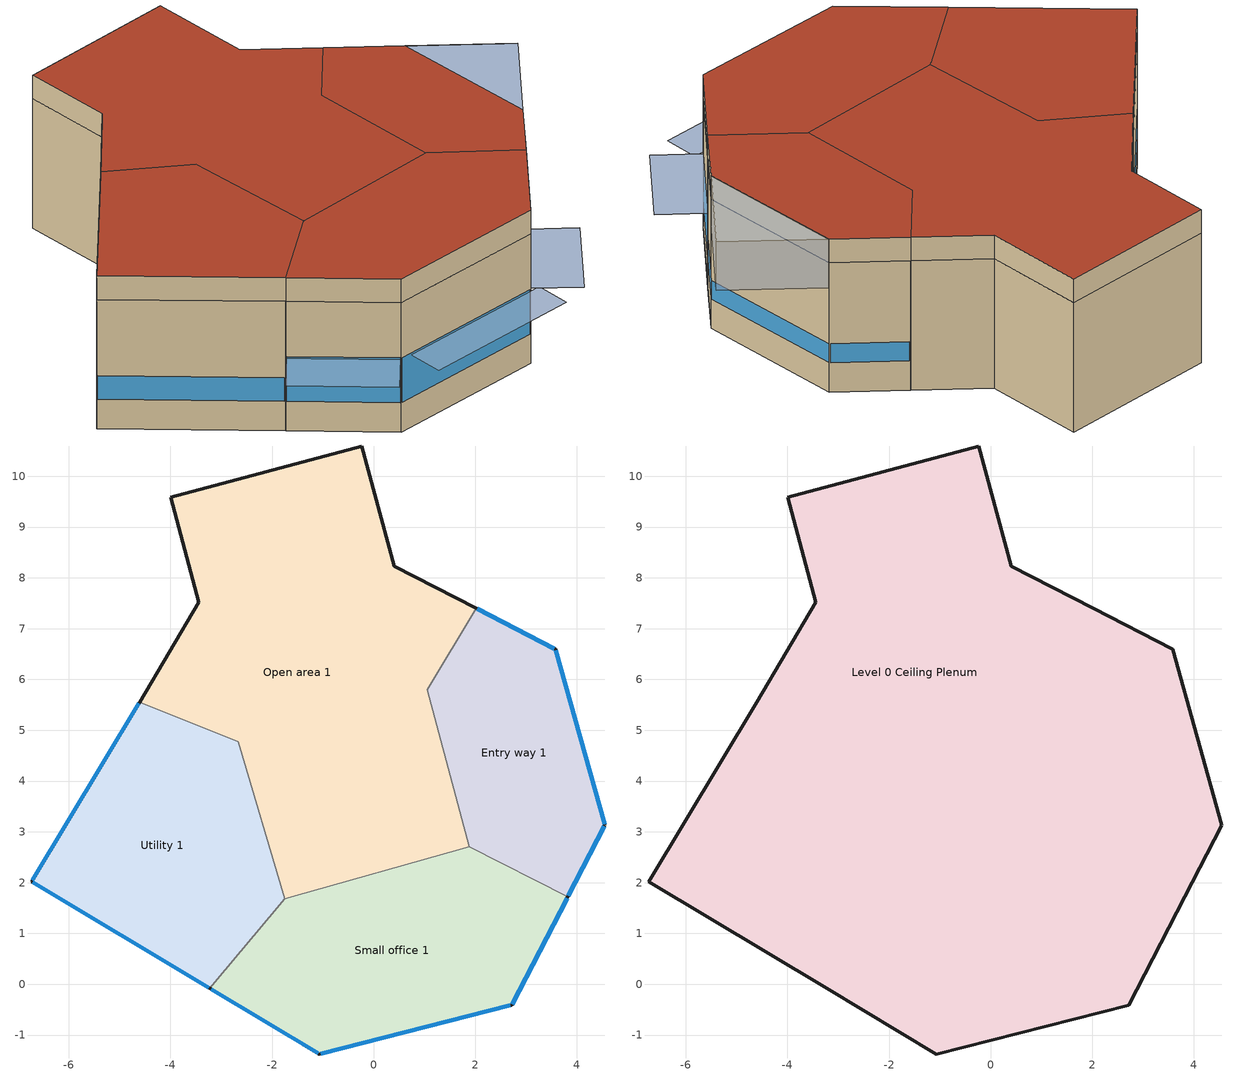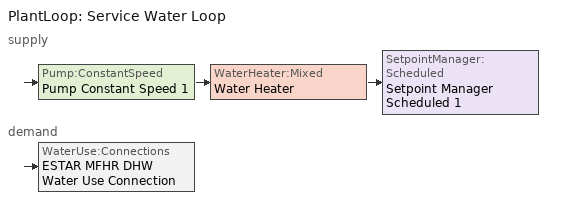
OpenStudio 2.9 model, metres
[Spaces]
Entry way 1
 floor ground (SLAB-ON-GRADE-FLOOR): 2.02,7.4 3.58,6.6 4.55,3.13 3.82,1.72 1.88,2.7 1.05,5.8 z0
 wall outside (EXTERIOR-WALL): 3.82,1.72 4.55,3.13 3.58,6.6 2.02,7.4 z0:3.35
 wall to Small office 1 (INTERIOR-WALL): 1.88,2.7 3.82,1.72 z0:3.35
 wall to Open area 1 (INTERIOR-WALL): 2.02,7.4 1.05,5.8 1.88,2.7 z0:3.35
 window (3'0" x 3'0" Double pane  Alum Construction): 3.56,6.61 2.04,7.39 / 3.83,1.74 4.54,3.11 z0.76:1.26; 4.54,3.15 3.59,6.57 z0.76:1.25
 ceiling to Level 0 Ceiling Plenum (Default interior ceiling): 3.82,1.72 4.55,3.13 3.58,6.6 2.02,7.4 1.05,5.8 1.88,2.7 z3.35
Open area 1
 floor ground (SLAB-ON-GRADE-FLOOR): -0.23,10.6 0.4,8.23 2.02,7.4 1.05,5.8 1.88,2.7 -1.75,1.69 -2.67,4.77 -4.61,5.55 -3.44,7.52 -3.99,9.59 z0
 wall outside (EXTERIOR-WALL): 2.02,7.4 0.4,8.23 -0.23,10.6 -3.99,9.59 -3.44,7.52 -4.61,5.55 z0:3.35
 wall to Utility 1 (INTERIOR-WALL): -4.61,5.55 -2.67,4.77 -1.75,1.69 z0:3.35
 wall to Small office 1 (INTERIOR-WALL): -1.75,1.69 1.88,2.7 z0:3.35
 ceiling to Level 0 Ceiling Plenum (Default interior ceiling): -1.75,1.69 1.88,2.7 1.05,5.8 2.02,7.4 0.4,8.23 -0.23,10.6 -3.99,9.59 -3.44,7.52 -4.61,5.55 -2.67,4.77 z3.35
Small office 1
 floor ground (SLAB-ON-GRADE-FLOOR): 1.88,2.7 3.82,1.72 2.71,-0.41 -1.07,-1.37 -3.22,-0.08 -1.75,1.69 z0
 wall outside (EXTERIOR-WALL): -3.22,-0.08 -1.07,-1.37 2.71,-0.41 3.82,1.72 z0:3.35
 wall to Utility 1 (INTERIOR-WALL): -1.75,1.69 -3.22,-0.08 z0:3.35
 window (3'0" x 3'0" Double pane  Alum Construction): -3.2,-0.1 -1.09,-1.36 / 2.73,-0.39 3.81,1.7 / -1.04,-1.37 2.69,-0.42 z0.76:1.92
 ceiling to Level 0 Ceiling Plenum (Default interior ceiling): -1.07,-1.37 2.71,-0.41 3.82,1.72 1.88,2.7 -1.75,1.69 -3.22,-0.08 z3.35
Utility 1
 floor ground (SLAB-ON-GRADE-FLOOR): -4.61,5.55 -2.67,4.77 -1.75,1.69 -3.22,-0.08 -6.73,2.02 z0
 wall outside (EXTERIOR-WALL): -4.61,5.55 -6.73,2.02 -3.22,-0.08 z0:3.35
 window (3'0" x 3'0" Double pane  Alum Construction): -4.62,5.53 -6.72,2.04 / -6.71,2.01 -3.24,-0.07 z0.76:1.38
 ceiling to Level 0 Ceiling Plenum (Default interior ceiling): -3.22,-0.08 -1.75,1.69 -2.67,4.77 -4.61,5.55 -6.73,2.02 z3.35
Level 0 Ceiling Plenum
 wall outside (EXTERIOR-WALL): 3.58,6.6 2.02,7.4 0.4,8.23 -0.23,10.6 -3.99,9.59 -3.44,7.52 -4.61,5.55 -6.73,2.02 -3.22,-0.08 -1.07,-1.37 2.71,-0.41 3.82,1.72 4.55,3.13 3.58,6.6 z3.35:3.96
 roof outside (EXTERIOR-ROOF): 3.82,1.72 4.55,3.13 3.58,6.6 2.02,7.4 1.05,5.8 1.88,2.7 z3.96; -1.75,1.69 1.88,2.7 1.05,5.8 2.02,7.4 0.4,8.23 -0.23,10.6 -3.99,9.59 -3.44,7.52 -4.61,5.55 -2.67,4.77 z3.96; -1.07,-1.37 2.71,-0.41 3.82,1.72 1.88,2.7 -1.75,1.69 -3.22,-0.08 z3.96; -3.22,-0.08 -1.75,1.69 -2.67,4.77 -4.61,5.55 -6.73,2.02 z3.96
shading: 4.55,3.13 5.76,5.46 / 5.76,5.46 3.58,6.6 z2.71:3.96; 3.58,6.6 4.55,3.13 z3.35:3.96; -1.69,-2.36 -1.09,-1.36 -3.2,-0.1 -3.8,-1.09 z1.92; 3.76,-0.93 4.84,1.16 3.81,1.7 2.73,-0.39 z1.92; 4.55,3.13 5.76,5.46 3.58,6.6 z3.96; -0.6,-2.19 3.13,-1.24 2.92,-0.42 -0.81,-1.37 z1.92
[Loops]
PlantLoop 'Service Water Loop'
 supply: Pump:ConstantSpeed 'Pump Constant Speed 1' > WaterHeater:Mixed 'Water Heater' > SetpointManager:Scheduled 'Setpoint Manager Scheduled 1'
 demand: WaterUse:Connections 'ESTAR MFHR DHW Water Use Connection'
[Building]
Shakai: North Axis {deg}=-30; Nominal Floor to Floor Height {m}=3.3528; Default Construction Set=Initial Construction Set: 14:07:28:09:46; Default Schedule Set=Default Schedule Set 1
[Site]
TENA: Latitude {deg}=-0.978; Longitude {deg}=-77.809; Time Zone {hr}=-5; Elevation {m}=499
[ClimateZones]
Climate Zone Institution Name 1=ASHRAE; Climate Zone Document Name 1=ANSI/ASHRAE Standard 169; Climate Zone Document Year 1=2006; Climate Zone Institution Name 2=CEC; Climate Zone Document Name 2=California Climate Zone Descriptions; Climate Zone Document Year 2=1995
[SizingPeriod:DesignDay] Barometric Pressure {Pa}=89287; Wind Direction {deg}=0; Rain Indicator=0; Snow Indicator=0; Day of Month=21; Month=8; Daylight Saving Time Indicator=0; Dry-Bulb Temperature Range Modifier Type=DefaultMultipliers; Solar Model Indicator=ASHRAEClearSky
Name | Maximum Dry-Bulb Temperature {C} | Daily Dry-Bulb Temperature Range {deltaC} | Humidity Indicating Conditions at Maximum Dry-Bulb | Wind Speed {m/s} | Sky Clearness | Day Type | Humidity Indicating Type
Shell Mera AP-Rio Amazonas Ann Clg .4% Condns DP=>MDB | 30.2 | 7.4 | 24.8 | 3.35 | 1 | SummerDesignDay | Dewpoint
Shell Mera AP-Rio Amazonas Ann Htg 99.6% Condns DB | 4.8 | 0 | 4.8 | 6.71 | 0 | WinterDesignDay | Wetbulb
[Construction]
SLAB-ON-GRADE-FLOOR: Lightweight Concrete - 6 in. - 80 lb/ft3
INTERIOR-WALL: Gypsum Board - 5/8 in., Wood-Framed - 4 in. Studs - 16 in. OC - R-0 Cavity Insulation, Gypsum Board - 5/8 in.
Default interior ceiling: Gypsum Board - 3/4 in.
EXTERIOR-WALL: Stuco, Expanded Polystyrene - Extruded - 1 in., Wood-Framed - 4 in. Studs - 16 in. OC - R-11 Cavity Insulation, Gypsum Board - 5/8 in.
EXTERIOR-ROOF: Built-up Roofing - 3/8 in., Hardboard - High Density - Standard-tempered Grade - 3/4 in., Mineral Fiber Batt Insulation - 10 in., Vegetable Fiber Board  Sheathing - Intermediate Density - 1/2 in.
3'0" x 3'0" Double pane  Alum Construction: 3'0" x 3'0" Double pane  Alum Material
ASHRAE 189.1-2009 ExtWindow ClimateZone 3: Theoretical Glass [202]
[Material]
Name | Roughness | Thickness {m} | Conductivity {W/m-K} | Density {kg/m3} | Specific Heat {J/kg-K} | Thermal Absorptance | Solar Absorptance | Visible Absorptance
Lightweight Concrete - 6 in. - 80 lb/ft3 | MediumRough | 0.1524 | 0.53 | 1281.48 | 840
Gypsum Board - 5/8 in. | MediumSmooth | 0.015875 | 0.16 | 800 | 1090
Wood-Framed - 4 in. Studs - 16 in. OC - R-0 Cavity Insulation | Smooth | 0.0889 | 0.367217 | 126.145 | 1556.29
Expanded Polystyrene - Extruded - 1 in. | MediumSmooth | 0.0254 | 0.029 | 29 | 1210
Wood-Framed - 4 in. Studs - 16 in. OC - R-11 Cavity Insulation | Smooth | 0.0889 | 0.0603344 | 126.145 | 1556.29
Built-up Roofing - 3/8 in. | Rough | 0.009525 | 0.16 | 1120 | 1460
Hardboard - High Density - Standard-tempered Grade - 3/4 in. | Smooth | 0.01905 | 0.144 | 1010 | 1340
Mineral Fiber Batt Insulation - 10 in. | VeryRough | 0.254 | 0.05 | 19 | 960
Vegetable Fiber Board  Sheathing - Intermediate Density - 1/2 in. | Smooth | 0.0127 | 0.057 | 350 | 1300
Gypsum Board - 3/4 in. | MediumSmooth | 0.01905 | 0.16 | 800 | 1090
Stuco | Rough | 0.013 | 0.721139 | 2659 | 837 | 0.5 | 0.5 | 0.5
[WindowMaterial:SimpleGlazingSystem]
3'0" x 3'0" Double pane  Alum Material: U-Factor {W/m2-K}=2.49844; Solar Heat Gain Coefficient=0.38
[DefaultConstructionSet]
Initial Construction Set: 14:07:28:09:46: Default Exterior Surface Constructions=Default Surface Constructions 1; Default Interior Surface Constructions=Default Surface Constructions 3; Default Ground Contact Surface Constructions=Default Surface Constructions 2; Default Exterior SubSurface Constructions=Default Sub Surface Constructions 1; Default Interior SubSurface Constructions=Default Sub Surface Constructions 2
[DefaultSurfaceConstructions]
Name | Wall Construction | Roof Ceiling Construction | Floor Construction
Default Surface Constructions 1 | EXTERIOR-WALL | EXTERIOR-ROOF
Default Surface Constructions 2 |  |  | SLAB-ON-GRADE-FLOOR
Default Surface Constructions 3 | INTERIOR-WALL |  | Default interior ceiling
[DefaultSubSurfaceConstructions]
Name | Operable Window Construction
Default Sub Surface Constructions 1 | ASHRAE 189.1-2009 ExtWindow ClimateZone 3
Default Sub Surface Constructions 2
[WindowMaterial:Glazing]
Theoretical Glass [202]: Optical Data Type=SpectralAverage; Thickness {m}=0.003; Solar Transmittance at Normal Incidence=0.2325; Front Side Solar Reflectance at Normal Incidence=0.7175; Back Side Solar Reflectance at Normal Incidence=0; Visible Transmittance at Normal Incidence=0.3192; Front Side Visible Reflectance at Normal Incidence=0.6308; Back Side Visible Reflectance at Normal Incidence=0; Infrared Transmittance at Normal Incidence=0; Front Side Infrared Hemispherical Emissivity=0.9; Back Side Infrared Hemispherical Emissivity=0.9; Conductivity {W/m-K}=0.0192; Dirt Correction Factor for Solar and Visible Transmittance=1; Solar Diffusing=No
[ElectricEquipment:Definition] Design Level Calculation Method=EquipmentLevel; Fraction Radiant=0.3
Name | Design Level {W}
Dell -Latitude E6430 | 90
Generic LCD Monitor - 20 in | 26
Generic Coffee Maker - 100W | 5
Generic Microwave - 1460W | 73
Generic Water Cooler | 75
Generic LCD TV - 40 in | 48
Generic Desktop Computer | 240
[People:Definition]
Low Activity - Office Work- Standing with Some Walking: Number of People Calculation Method=People; Number of People {people}=1; Fraction Radiant=0.3
[WaterUse:Equipment:Definition]
Name | Peak Flow Rate {m3/s} | Target Temperature Schedule | Sensible Fraction Schedule | Latent Fraction Schedule
6.056 L/s Toilet | 1.68222e-05 | 6.056 L/s Toilet mixed temp 40.0F
0.06309 m^3/hr Faucet | 1.7525e-05 | 0.06309 m^3/hr Faucet mixed temp 100.0F
Water Fixture Definition | 6.31e-05 | Building Water Use | Fraction Sensible - 0.05
Whole Building Water Equipment Definition - 100 units 200 occupants | 0.000525124 |  | Fraction Sensible - 0.2 | Fraction Sensible - 0.05
Whole Building Water Equipment Definition - 100 units 200 occupants 1 | 0.000525124 |  | Fraction Sensible - 0.2 1 | Fraction Sensible - 0.05 1
Whole Building Water Equipment Definition - 100 units 200 occupants 2 | 0.000525124 |  | Fraction Sensible - 0.2 2 | Fraction Sensible - 0.05 2
[SpaceType] Default Construction Set=Initial Construction Set: 14:07:28:09:46; Default Schedule Set=Default Schedule Set 1
Name | Design Specification Outdoor Air Object
Utility | Utility Min OA
Dormitorio 1 | Small office Min OA
Open area | Open area Min OA
Entry way | Entry way Min OA
Plenum | Space Type 1 Min OA
[ThermalZone]
Name | Thermostat | Use Ideal Air Loads
Single zone | Single zone Thermostat | Yes
Level 0 Ceiling Plenum Zone |  | No
[Sizing:Zone] Zone Cooling Design Supply Air Temperature Input Method=SupplyAirTemperature; Zone Cooling Design Supply Air Temperature {C}=12.7778; Zone Cooling Design Supply Air Temperature Difference {deltaC}=11.11; Zone Heating Design Supply Air Temperature Input Method=SupplyAirTemperature; Zone Heating Design Supply Air Temperature {C}=40; Zone Heating Design Supply Air Temperature Difference {deltaC}=11.11; Zone Cooling Design Supply Air Humidity Ratio {kg-H2O/kg-air}=0.0085; Zone Heating Design Supply Air Humidity Ratio {kg-H2O/kg-air}=0.008; Heating Design Air Flow Method=DesignDay; Account for Dedicated Outdoor Air System=No; Dedicated Outdoor Air System Control Strategy=NeutralSupplyAir; Dedicated Outdoor Air Low Setpoint Temperature for Design {C}=Autosize; Dedicated Outdoor Air High Setpoint Temperature for Design {C}=Autosize
Name | Cooling Design Air Flow Rate {m3/s} | Cooling Minimum Air Flow per Zone Floor Area {m3/s-m2} | Cooling Minimum Air Flow {m3/s} | Cooling Minimum Air Flow Fraction | Heating Design Air Flow Rate {m3/s} | Heating Maximum Air Flow per Zone Floor Area {m3/s-m2} | Heating Maximum Air Flow {m3/s} | Heating Maximum Air Flow Fraction | Design Zone Air Distribution Effectiveness in Cooling Mode | Design Zone Air Distribution Effectiveness in Heating Mode
Single zone | 0.0755116 | 0.000762 | 0.471947 | 0.12 | 0.0755116 | 0.002032 | 0.141584 | 0.3 | 1 | 1
Level 0 Ceiling Plenum Zone
[DefaultScheduleSet]
Default Schedule Set 1: Hours of Operation Schedule=Core Zone Occupancy; Number of People Schedule=Hostal People; People Activity Level Schedule=Default People Activity Schedule Very Low Activity - Seated Passive; Lighting Schedule=Building Lights; Electric Equipment Schedule=Building Plug Load; Hot Water Equipment Schedule=Building Water Use; Infiltration Schedule=Infiltration Schedule 100% 24/7-365
[BuildingStory]
Level 0: Nominal Z Coordinate {m}=0; Nominal Floor to Floor Height {m}=3.9624
[Space] Building Story=Level 0; Part of Total Floor Area=No
Name | Space Type | Default Schedule Set | Thermal Zone | Design Specification Outdoor Air Object
Entry way 1 | Entry way | Default Schedule Set 1 | Single zone
Open area 1 | Open area | Default Schedule Set 1 | Single zone
Small office 1 | Dormitorio 1 | Default Schedule Set 1 | Single zone
Utility 1 | Utility | Default Schedule Set 1 | Single zone
Level 0 Ceiling Plenum | Plenum |  | Level 0 Ceiling Plenum Zone | Design Specification Outdoor Air 1
[Lights]
Name | Lights Definition | Space or SpaceType | Multiplier
Entry way  Luminaire 1 | (1) 18.0W  Compact Fluorescent (1) 1.2BF Fluorescent Magnetic Dimming | Entry way 1 | 1
Open area 1 Luminaire 1 | (3) 32.0W T8 Linear Fluorescent (3) 0.88BF Fluorescent Electronic Non-Dimming | Open area 1 | 2
Open area 1 Luminaire 3 | (1) 18.0W  Compact Fluorescent (1) 1.2BF Fluorescent Magnetic Dimming | Open area 1 | 2
Utility 1 Luminaire 1 | (3) 32.0W T8 Linear Fluorescent (3) 0.88BF Fluorescent Electronic Non-Dimming | Utility 1 | 1
Utility 1 Luminaire 2 | (1) 18.0W  Compact Fluorescent (1) 1.2BF Fluorescent Magnetic Dimming | Utility 1 | 2
Lights 2 | (2) 32.0W T8 Linear Fluorescent (1) 0.88BF Fluorescent Electronic Non-Dimming | Entry way
Lights 3 | (3) 32.0W T8 Linear Fluorescent (3) 0.88BF Fluorescent Electronic Non-Dimming | Open area
Lights 1 | (1) 50.0W PAR20 Halogen | Utility
Lights 4 | (2) 32.0W T8 Linear Fluorescent (1) 0.88BF Fluorescent Electronic Non-Dimming | Dormitorio 1
[ElectricEquipment]
Name | Electric Equipment Definition | Space or SpaceType | Multiplier | Schedule
Open area 1 Plug Load 1 | Generic Coffee Maker - 100W | Open area 1 | 1
Open area 1 Plug Load 3 | Generic Water Cooler | Open area 1 | 1 | Always On Discrete
Open area 1 Plug Load 4 | Generic LCD TV - 40 in | Open area 1 | 1
Open area 1 Plug Load 6 | Generic Desktop Computer | Open area 1 | 1
Small office 1 Plug Load 3 | Generic LCD Monitor - 20 in | Small office 1 | 2
Electric Equipment 1 | Generic Desktop Computer | Open area | 1
Electric Equipment 3 | Generic LCD Monitor - 20 in | Open area | 1
Electric Equipment 5 | Generic Coffee Maker - 100W | Dormitorio 1
Electric Equipment 6 | Generic Microwave - 1460W | Dormitorio 1
Electric Equipment 7 | Generic Water Cooler | Dormitorio 1
Electric Equipment 8 | Dell -Latitude E6430 | Utility
[People] People Definition=Low Activity - Office Work- Standing with Some Walking
Name | Space or SpaceType | Activity Level Schedule | Multiplier | Number of People Schedule
Open area 1 Occupant 1 | Open area 1 | Default People Activity Schedule Very Low Activity - Seated Passive | 1
Small office 1 Occupant 1 | Small office 1 | Default People Activity Schedule Very Low Activity - Seated Passive | 1
People 2 | Open area |  | 4
People 1 | Dormitorio 1 |  |  | Core Zone Occupancy
People 3 | Utility |  |  | Core Zone Occupancy
[WaterUse:Equipment]
Name | Water Use Equipment Definition | Space | Flow Rate Fraction Schedule
Utility 1 Water Fixture 1 | 6.056 L/s Toilet | Utility 1 | Building Water Use
Utility 1 Water Fixture 2 | 0.06309 m^3/hr Faucet | Utility 1 | Building Water Use
Water Fixture | 0.06309 m^3/hr Faucet | Small office 1 | 0.06309 m^3/hr Faucet mixed temp 100.0F
ESTAR MFHR Whole Building Water Use Equipment | Whole Building Water Equipment Definition - 100 units 200 occupants | Small office 1 | ESTAR MFHR DHW Fraction Schedule
ESTAR MFHR Whole Building Water Use Equipment 1 | Whole Building Water Equipment Definition - 100 units 200 occupants 1 | Small office 1 | 0.06309 m^3/hr Faucet mixed temp 100.0F
Water Fixture 1 | Water Fixture Definition
ESTAR MFHR Whole Building Water Use Equipment 2 | Whole Building Water Equipment Definition - 100 units 200 occupants 2 |  | ESTAR MFHR DHW Fraction Schedule 2
Water Fixture 2 | Water Fixture Definition | Utility 1 | Water Heater Ambient Temperature
ESTAR MFHR Whole Building Water Use Equipment 3 | Water Fixture Definition | Small office 1 | Water Heater Ambient Temperature
[DesignSpecification:OutdoorAir] Outdoor Air Method=Sum
Name | Outdoor Air Flow per Person {m3/s-person} | Outdoor Air Flow per Floor Area {m3/s-m2} | Outdoor Air Flow Rate {m3/s} | Outdoor Air Flow Air Changes per Hour {1/hr}
Design Specification Outdoor Air 1 | 0 | 0 | 0 | 0
Utility Min OA; Open area Min OA; Space Type 1 Min OA; Small office Min OA | 0.00943895
Entry way Min OA | 0.00943895 | 0
[ThermostatSetpoint:DualSetpoint]
Single zone Thermostat
[SpaceInfiltration:DesignFlowRate] Design Flow Rate Calculation Method=Flow/ExteriorArea
Name | Space or SpaceType | Flow per Exterior Surface Area {m3/s-m2} | Constant Term Coefficient
Utility Leaky Bldg Infiltration | Utility | 0.001524
Entry way Leaky Bldg Infiltration | Entry way | 0.002032
Open area Leaky Bldg Infiltration | Open area | 0.001524 | 1
Small office Leaky Bldg Infiltration | Dormitorio 1 | 0.001524
189.1-2009 - Office - IT_Room - CZ4-8 Infiltration | Small office 1 | 0.000226568
189.1-2009 - Office - IT_Room - CZ4-8 Infiltration 1; 189.1-2009 - Office - Storage - CZ4-8 Infiltration 3 | Utility 1 | 0.000226568
189.1-2009 - Office - Storage - CZ4-8 Infiltration | Level 0 Ceiling Plenum | 0.000226568
189.1-2009 - Office - WholeBuilding - Lg Office - CZ1-3 Infiltration | Utility 1 | 0.00030226
189.1-2009 - Office - WholeBuilding - Lg Office - CZ1-3 Infiltration 1 | Small office 1 | 0.00030226
189.1-2009 - Office - WholeBuilding - Lg Office - CZ1-3 Infiltration 2 | Level 0 Ceiling Plenum | 0.00030226
189.1-2009 - Office - WholeBuilding - Lg Office - CZ1-3 Infiltration 3 | Entry way 1 | 0.00030226
189.1-2009 - Office - WholeBuilding - Sm Office - CZ1-3 Infiltratio | Open area 1 | 0.00030226
189.1-2009 - Office - Storage - CZ4-8 Infiltration 1 | Entry way 1 | 0.000226568
189.1-2009 - Office - Storage - CZ4-8 Infiltration 2 | Open area 1 | 0.000226568
[AvailabilityManager:NightCycle]
Availability Manager Night Cycle 1: Applicability Schedule=Always On Discrete; Control Type=CycleOnAnyZoneFansOnly; Thermostat Tolerance {deltaC}=1; Cycling Run Time {s}=3600
[EnergyManagementSystem:Sensor]
Name | Output Variable or Output Meter
Energy_Management_System_Sensor_1 | Solar Collector Incident Angle Modifier
Energy_Management_System_Sensor_2 | Solar Collector Efficiency
Energy_Management_System_Sensor_3 | Solar Collector Heat Gain Rate
[WaterUse:Connections]
Name | Water Use Equipment Name 1
Water Use Connection | Water Fixture 2
ESTAR MFHR DHW Water Use Connection | ESTAR MFHR Whole Building Water Use Equipment 3
[PlantLoop]
Service Water Loop: Fluid Type=Water; Glycol Concentration=0; Maximum Loop Temperature {C}=60; Minimum Loop Temperature {C}=10; Plant Loop Volume {m3}=Autocalculate; Load Distribution Scheme=Optimal
[Sizing:Plant]
Service Water Loop: Loop Type=Heating; Design Loop Exit Temperature {C}=60; Loop Design Temperature Difference {deltaC}=5; Sizing Option=NonCoincident; Zone Timesteps in Averaging Window=1; Coincident Sizing Factor Mode=None
[SetpointManager:Scheduled]
Setpoint Manager Scheduled 1: Control Variable=Temperature; Schedule=Water Heater Setpoint Temperature
[Pump:ConstantSpeed]
Pump Constant Speed 1: Rated Flow Rate {m3/s}=autosize; Rated Pump Head {Pa}=29891; Rated Power Consumption {W}=autosize; Motor Efficiency=0.9; Fraction of Motor Inefficiencies to Fluid Stream=0; Pump Control Type=Intermittent; Design Power Sizing Method=PowerPerFlowPerPressure; Design Electric Power per Unit Flow Rate {W/(m3/s)}=348701.1; Design Shaft Power per Unit Flow Rate per Unit Head {W-s/m3-Pa}=1.28205
[WaterHeater:Mixed]
Water Heater: Tank Volume {m3}=0.01785; Setpoint Temperature Schedule=Water Heater Setpoint Temperature; Deadband Temperature Difference {deltaC}=2; Maximum Temperature Limit {C}=82.22; Heater Control Type=Cycle; Heater Maximum Capacity {W}=845000; Heater Fuel Type=NaturalGas; Heater Thermal Efficiency=0.8; Off Cycle Parasitic Fuel Consumption Rate {W}=20; Off Cycle Parasitic Fuel Type=NaturalGas; Off Cycle Parasitic Heat Fraction to Tank=0.8; On Cycle Parasitic Fuel Type=NaturalGas; Ambient Temperature Indicator=Schedule; Ambient Temperature Schedule=Water Heater Ambient Temperature; Off Cycle Loss Coefficient to Ambient Temperature {W/K}=6; On Cycle Loss Coefficient to Ambient Temperature {W/K}=6; Use Side Effectiveness=1; Source Side Effectiveness=1; Use Side Design Flow Rate {m3/s}=autosize; Source Side Design Flow Rate {m3/s}=autosize; Indirect Water Heating Recovery Time {hr}=1.5; Source Side Flow Control Mode=IndirectHeatPrimarySetpoint
[SpaceInfiltration:EffectiveLeakageArea] Effective Air Leakage Area {cm2}=100; Stack Coefficient=0.1; Wind Coefficient=0.1
Name | Space or SpaceType
Space Infiltration Effective Leakage Area 1 | Utility 1
Space Infiltration Effective Leakage Area 2 | Small office 1
Space Infiltration Effective Leakage Area 3 | Level 0 Ceiling Plenum
Space Infiltration Effective Leakage Area 4 | Entry way 1
[Schedule:Day]
Building Water Use Default Weekday Schedule: 6, 45, 0, 9, 0, 0.1525, 15, 0, 0, 17, 0, 0.1525, 24, 0, 0
All Weekends 9: 24, 0, 0.279014
Building Plug Load Default Weekday Schedule: 6, 15, 0, 8, 0, 0.9, 15, 0, 0.147688, 17, 0, 0.9, 24, 0, 0
All Weekends 10; Schedule Day 7: 24, 0, 0.3
Building Plug Load Summer Design Day 1; Building Lights Summer Design Day 1; Schedule Day 4: 24, 0, 1
Building Plug Load Winter Design Day 1; Building Lights Winter Design Day 1; Schedule Day 2: 24, 0, 0
Building Lights Default Weekday Schedule: 7, 0, 0.2, 19, 0, 0.207272, 22, 0, 0.841973, 23, 0, 0.500012, 24, 0, 0.2
Schedule Day 1: 24, 0, 4.44444
Schedule Day 5: 24, 0, 41.8634
Schedule Day 6: 7, 0, 0, 12, 0, 0.443018, 16, 0, 0, 21, 0, 0.461152, 24, 0, 0
Schedule Day 8: 24, 0, 0.250801
Schedule Day 3: 8, 0, 0.0207481, 12, 0, 0.295353, 16, 0, 0.0207481, 20, 0, 0.290172, 24, 0, 0.0207481
ESTAR MFHR DHW Schedule Day: 6, 0, 0.05, 8, 0, 0.575139, 17, 0, 0.173594, 19, 0, 0.5, 24, 0, 0.054426
Fraction Sensible DefaultDay - 0.2; Fraction Sensible DefaultDay - 0.2 1; Fraction Sensible DefaultDay - 0.2 2: 24, 0, 0.2
Fraction Latent DefaultDay - 0.05; Fraction Latent DefaultDay - 0.05 1; Fraction Latent DefaultDay - 0.05 2: 24, 0, 0.05
ESTAR MFHR DHW Schedule Day 2: 6, 0, 0.05, 7, 0, 0.3, 8, 0, 0.5, 9, 0, 0.4, 11, 0, 0.3, 12, 0, 0.35, 13, 0, 0.4, 15, 0, 0.35, 17, 0, 0.3, 19, 0, 0.5, 20, 0, 0.4, 21, 0, 0.35, 22, 0, 0.45, 23, 0, 0.3, 24, 0, 0.05
Water Heater Setpoint Temperature Default: 24, 0, 60
Water Heater Ambient Temperature Default: 24, 0, 22
[Schedule:Ruleset]
Building Water Use: Default Day Schedule=Building Water Use Default Weekday Schedule
Building Plug Load: Default Day Schedule=Building Plug Load Default Weekday Schedule; Summer Design Day Schedule=Building Plug Load Summer Design Day 1; Winter Design Day Schedule=Building Plug Load Winter Design Day 1
Building Lights: Default Day Schedule=Building Lights Default Weekday Schedule; Summer Design Day Schedule=Building Lights Summer Design Day 1; Winter Design Day Schedule=Building Lights Winter Design Day 1
6.056 L/s Toilet mixed temp 40.0F: Default Day Schedule=Schedule Day 1
0.06309 m^3/hr Faucet mixed temp 100.0F: Default Day Schedule=Schedule Day 2; Summer Design Day Schedule=Schedule Day 7
Infiltration Schedule 100% 24/7-365: Default Day Schedule=Schedule Day 4
Default People Activity Schedule Very Low Activity - Seated Passive: Default Day Schedule=Schedule Day 5
Core Zone Occupancy: Default Day Schedule=Schedule Day 6
Hostal People: Default Day Schedule=Schedule Day 3
ESTAR MFHR DHW Fraction Schedule: Default Day Schedule=ESTAR MFHR DHW Schedule Day
Fraction Sensible - 0.2: Default Day Schedule=Fraction Sensible DefaultDay - 0.2
Fraction Sensible - 0.05: Default Day Schedule=Fraction Latent DefaultDay - 0.05
Fraction Sensible - 0.2 1: Default Day Schedule=Fraction Sensible DefaultDay - 0.2 1
Fraction Sensible - 0.05 1: Default Day Schedule=Fraction Latent DefaultDay - 0.05 1
ESTAR MFHR DHW Fraction Schedule 2: Default Day Schedule=ESTAR MFHR DHW Schedule Day 2
Fraction Sensible - 0.2 2: Default Day Schedule=Fraction Sensible DefaultDay - 0.2 2
Fraction Sensible - 0.05 2: Default Day Schedule=Fraction Latent DefaultDay - 0.05 2
Water Heater Setpoint Temperature: Default Day Schedule=Water Heater Setpoint Temperature Default
Water Heater Ambient Temperature: Default Day Schedule=Water Heater Ambient Temperature Default
[Schedule:Rule] Rule Order=0; Apply Sunday=Yes; Apply Saturday=Yes
Name | Schedule Ruleset | Day Schedule | Apply Monday | Apply Tuesday | Apply Wednesday | Apply Thursday | Apply Friday
Building Water Use Default Weekend Schedule | Building Water Use | All Weekends 9 | No | No | No | No | No
Building Plug Load Default Weekend Schedule | Building Plug Load | All Weekends 10 | No | No | No | No | No
Schedule Rule 1 | Core Zone Occupancy | Schedule Day 8
[Schedule:Constant]
Always On Discrete: Value=1
